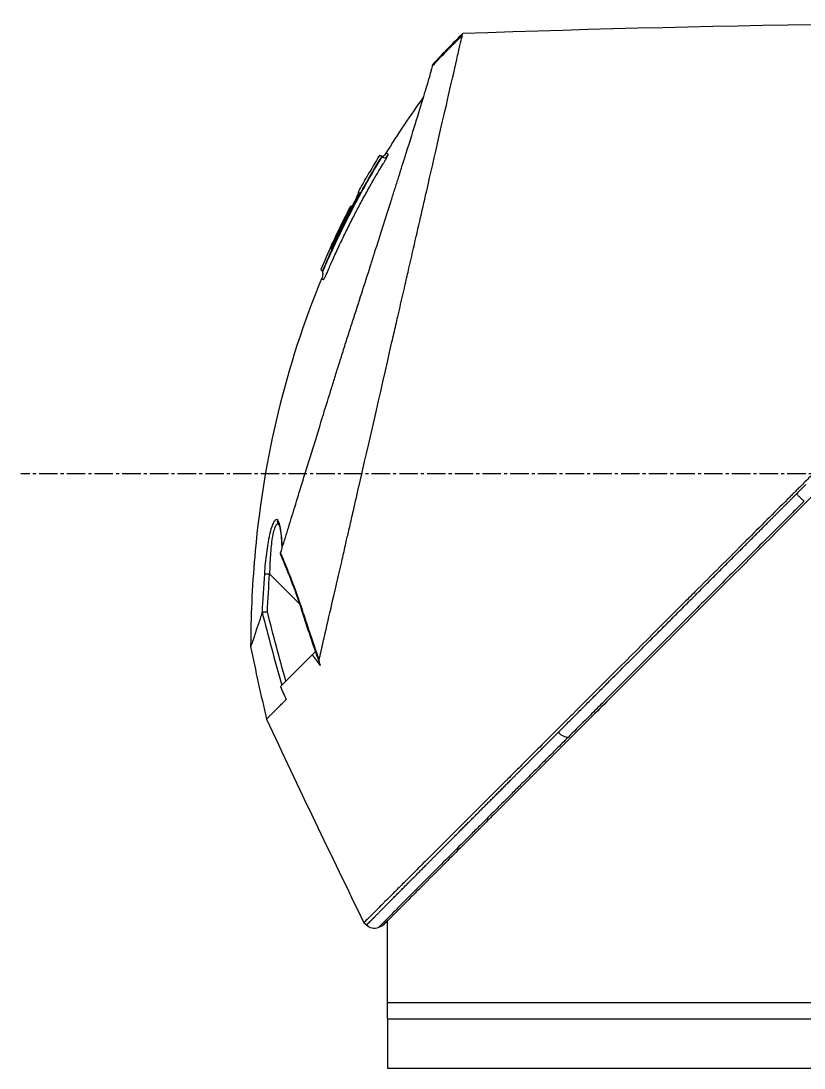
# Model space of a CAD drawing. Header units: millimetres. Extents: x 0 to 4378, y 0 to 2376.
# Drawn here: x 273.8 to 345.6, y 1644.7 to 1740.7 of the extents above; entities that cross this region are included whole.
import ezdxf

# ---------------------------------------------------------------- set-up
doc = ezdxf.new("R2010")
doc.units = ezdxf.units.MM
doc.header["$LTSCALE"] = 0.2
doc.linetypes.add('CENTER2', pattern=[1.125, 0.75, -0.125, 0.125, -0.125])
doc.layers.add('02_Center Line', color=1, linetype='CENTER2')

# ---------------------------------------------------------------- blocks, each defined once
blk = doc.blocks.new('Blk$A45R2-4W24Z')
for p, q in [((-75.827, 1134.324), (-75.827, 1134.324)), ((-71.16, 1126.012), (-71.194, 1125.979)), ((-71.193, 1125.979), (-71.16, 1126.013)), ((-71.159, 1126.012), (-71.193, 1125.978)), ((-71.022, 1125.743), (-71.048, 1125.717)), ((-65.912, 1115.794), (-65.884, 1115.822)), ((-65.793, 1115.507), (-65.745, 1115.554)), ((-65.569, 1115.626), (-65.616, 1115.578)), ((-63.623, 1084.972), (-60.888, 1087.708)), ((-63.736, 1084.859), (-63.736, 1084.859)), ((-65.108, 1080.509), (-65.062, 1080.555)), ((-65.084, 1080.577), (-65.062, 1080.555)), ((-65.062, 1080.555), (-64.796, 1080.289)), ((-61.888, 1077.381), (-64.796, 1080.289)), ((-62.391, 1076.19), (-62.392, 1076.188)), ((-62.392, 1076.188), (-62.392, 1076.188)), ((-62.392, 1076.188), (-62.392, 1076.188)), ((-71.7, 1048.4), (-71.7, 1055.92)), ((-71.22, 1055.44), (-70.857, 1055.286)), ((-69.76, 1055.5), (-69.529, 1055.73)), ((-71.7, 1048.4), (-110.7, 1048.4)), ((-71.7, 1048.4), (-110.7, 1048.4)), ((-71.7, 1046.9), (-71.7, 1048.4)), ((-71.7, 1046.9), (-149.7, 1046.9)), ((-71.7, 1046.9), (-149.7, 1046.9)), ((-71.7, 1046.9), (-71.7, 1042.4)), ((-71.7, 1042.4), (-149.7, 1042.4))]:
    blk.add_line(p, q)
for centre, radius, start, end in [((-140.536, 1083.654), 81.396, 27.65781, 27.6579), ((-70.467, 1056.207), 1, 247.04704, 314.99953)]:
    blk.add_arc(centre, radius, start, end)
for centre, major_axis, ratio, start_param, end_param in [((-95.548, 1098.678), (-32.06, 52.728), 0.606634, 5.046093, 5.111834), ((-136.088, 1097.608), (66.267, 26.567), 0.000112, 6.272745, 6.2832), ((-141.201, 1083.3), (18.163, 80.221), 1, 5.435142, 5.455116), ((-137.797, 1095.152), (68.777, 27.589), 0.000111, 6.247961, 6.272996), ((-68.433, 1121.336), (-0.0464, 0.0886), 0.999417, 4.712389, 6.054137), ((-68.348, 1121.345), (-0.128, 0.063), 0.595358, 5.762787, 5.82253), ((-68.347, 1121.345), (-0.128, 0.063), 0.594731, 5.762808, 5.802653), ((-138.546, 1093.276), (70.244, 28.123), 0.00011, 6.248683, 6.273238), ((-139.872, 1083.87), (5.444, 80.505), 1, 5.210306, 5.260232), ((-140.538, 1083.654), (29.957, 75.794), 1, 5.539461, 5.570301), ((-140.169, 1083.788), (-7.051, -80.753), 1, 2.08764, 2.137382), ((-140.783, 1087.786), (74.351, 29.794), 0.000117, 6.228758, 6.247556), ((-65.865, 1115.83), (-0.119, 0.275), 0.0684, 1.569103, 3.139896), ((-62.111, 1092.577), (0.365, -0.341), 0.967773, 0.031737, 0.89267), ((-60.897, 1087.698), (0.499, 0.036), 0.017038, 0.149372, 1.550919), ((-270.527, 1093.364), (194.421, 114.352), 0.811757, 5.576624, 5.609267), ((144.984, 961.104), (-235.105, -235.105), 0.712972, 4.90627, 4.909966), ((-87.65, 1073.489), (-0.708, -0.706), 0.435758, 0.291628, 1.571358)]:
    blk.add_ellipse(centre, major_axis=major_axis, ratio=ratio, start_param=start_param, end_param=end_param)
for points in [[(-151.974, 1138.175), (-127.511, 1138.421), (-103.035, 1138.117), (-78.586, 1137.265)], [(-78.586, 1137.265), (-77.658, 1136.355), (-76.751, 1135.424), (-75.864, 1134.474)], [(-74.998, 1131.454), (-73.785, 1129.776), (-72.631, 1128.052), (-71.544, 1126.289)], [(-71.246, 1125.928), (-71.44, 1125.781), (-71.582, 1125.912), (-71.723, 1126.102)], [(-71.244, 1125.929), (-71.245, 1125.929), (-71.246, 1125.928), (-71.246, 1125.928)], [(-71.201, 1125.971), (-71.2, 1125.971), (-71.2, 1125.971), (-71.199, 1125.971)], [(-71.201, 1125.971), (-71.2, 1125.971), (-71.2, 1125.971), (-71.199, 1125.971)], [(-71.193, 1125.979), (-71.194, 1125.979), (-71.194, 1125.979), (-71.194, 1125.979)], [(-71.192, 1125.97), (-71.191, 1125.97), (-71.191, 1125.97), (-71.191, 1125.97)], [(-71.192, 1125.97), (-71.191, 1125.97), (-71.191, 1125.97), (-71.191, 1125.97)], [(-71.16, 1126.013), (-71.16, 1126.013), (-71.16, 1126.013), (-71.16, 1126.012)], [(-70.955, 1126.094), (-70.569, 1125.46), (-70.191, 1124.82), (-69.822, 1124.175)], [(-69.822, 1124.175), (-69.818, 1124.168), (-69.815, 1124.16), (-69.813, 1124.152)], [(-69.062, 1122.724), (-69.055, 1122.71), (-69.051, 1122.693), (-69.052, 1122.676)], [(-68.447, 1121.435), (-68.445, 1121.436), (-68.444, 1121.436), (-68.442, 1121.437)], [(-68.446, 1121.435), (-68.445, 1121.436), (-68.444, 1121.436), (-68.443, 1121.436)], [(-68.313, 1121.153), (-68.313, 1121.153), (-68.313, 1121.153), (-68.313, 1121.153)], [(-68.249, 1121.183), (-68.251, 1121.183), (-68.28, 1121.168), (-68.312, 1121.151)], [(-66.561, 1117.861), (-66.219, 1117.121), (-65.888, 1116.376), (-65.569, 1115.626)], [(-66.542, 1117.536), (-66.543, 1117.537), (-66.543, 1117.539), (-66.544, 1117.54)], [(-65.569, 1115.626), (-65.569, 1115.626), (-65.628, 1115.602), (-65.745, 1115.554)], [(-61.874, 1089.504), (-62.631, 1087.752), (-63.34, 1085.904), (-63.929, 1084.037)], [(-61.868, 1089.552), (-61.865, 1089.537), (-61.868, 1089.522), (-61.877, 1089.506)], [(-60.681, 1084.227), (-60.736, 1085.388), (-60.804, 1086.548), (-60.888, 1087.708)], [(-60.404, 1087.735), (-60.316, 1086.524), (-60.248, 1085.344), (-60.192, 1084.153)], [(-60.208, 1084.17), (-60.738, 1082.06), (-61.334, 1079.837), (-62.008, 1077.501)], [(-63.933, 1084.037), (-64.423, 1082.486), (-64.948, 1080.946), (-65.494, 1079.413)], [(-63.933, 1084.039), (-63.934, 1084.037), (-63.96, 1084.042), (-63.998, 1084.053)], [(-59.148, 1081.059), (-59.593, 1078.832), (-60.08, 1076.612), (-60.607, 1074.403)], [(-65.494, 1079.413), (-65.506, 1079.381), (-65.518, 1079.349), (-65.53, 1079.318)], [(-61.888, 1077.381), (-62.058, 1076.984), (-62.226, 1076.586), (-62.392, 1076.188)], [(-60.607, 1074.403), (-63.521, 1068.15), (-66.495, 1061.926), (-69.529, 1055.73)]]:
    blk.add_open_spline(points, degree=3)
for points, knots in [([(-151.974, 1138.175), (-151.974, 1138.175), (-151.909, 1138.111), (-151.656, 1137.857), (-151.466, 1137.668), (-150.721, 1136.922), (-149.992, 1136.193), (-148.808, 1135.009), (-148.53, 1134.731), (-147.905, 1134.106), (-147.554, 1133.755), (-146.205, 1132.406), (-145.108, 1131.31), (-143.611, 1129.812), (-143.292, 1129.493), (-142.218, 1128.419), (-141.441, 1127.642), (-139.78, 1125.981), (-138.892, 1125.094), (-137.511, 1123.712), (-137.033, 1123.234), (-136.049, 1122.251), (-135.543, 1121.744), (-134.501, 1120.702), (-133.964, 1120.166), (-132.271, 1118.473), (-131.096, 1117.297), (-129.287, 1115.488), (-128.661, 1114.862), (-127.375, 1113.577), (-126.715, 1112.917), (-125.361, 1111.562), (-124.666, 1110.868), (-123.613, 1109.814), (-123.256, 1109.457), (-122.153, 1108.354), (-121.404, 1107.605), (-119.024, 1105.225), (-117.382, 1103.583), (-115.334, 1101.535), (-114.932, 1101.133), (-113.992, 1100.194), (-113.455, 1099.656), (-112.563, 1098.764), (-112.236, 1098.438), (-111.802, 1098.004), (-111.74, 1097.941), (-111.601, 1097.802), (-111.529, 1097.73), (-111.204, 1097.405), (-111.009, 1097.21), (-110.656, 1096.858), (-110.56, 1096.761), (-110.274, 1096.476), (-110.128, 1096.329), (-109.819, 1096.02), (-109.666, 1095.868), (-109.414, 1095.615), (-109.313, 1095.514), (-109.123, 1095.324), (-109.041, 1095.243), (-108.844, 1095.046), (-108.738, 1094.94), (-108.54, 1094.741), (-108.45, 1094.652), (-107.094, 1093.296), (-105.83, 1092.031), (-103.762, 1089.963), (-102.957, 1089.158), (-101.387, 1087.589), (-100.622, 1086.823), (-99.491, 1085.693), (-99.124, 1085.325), (-98.023, 1084.224), (-97.292, 1083.493), (-93.831, 1080.032), (-91.16, 1077.362), (-88.463, 1074.664), (-88.326, 1074.527), (-88.053, 1074.254), (-87.918, 1074.119), (-87.647, 1073.848), (-87.512, 1073.713), (-87.271, 1073.473), (-87.164, 1073.366), (-86.512, 1072.714), (-85.972, 1072.173), (-85.288, 1071.489), (-85.137, 1071.338), (-84.856, 1071.058), (-84.727, 1070.928), (-84.466, 1070.668), (-84.336, 1070.538), (-84.041, 1070.243), (-83.877, 1070.078), (-83.557, 1069.758), (-83.402, 1069.603), (-83.073, 1069.275), (-82.901, 1069.102), (-82.651, 1068.852), (-82.572, 1068.774), (-82.383, 1068.584), (-82.271, 1068.472), (-82.029, 1068.231), (-81.9, 1068.101), (-81.585, 1067.786), (-81.399, 1067.601), (-81.019, 1067.221), (-80.825, 1067.027), (-80.242, 1066.443), (-79.857, 1066.058), (-79.388, 1065.59), (-79.3, 1065.501), (-79.071, 1065.273), (-78.933, 1065.134), (-78.647, 1064.848), (-78.501, 1064.702), (-78.201, 1064.402), (-78.046, 1064.248), (-77.741, 1063.943), (-77.591, 1063.792), (-77.298, 1063.499), (-77.156, 1063.357), (-76.74, 1062.941), (-76.47, 1062.671), (-75.956, 1062.157), (-75.711, 1061.913), (-75.247, 1061.449), (-75.027, 1061.229), (-74.411, 1060.613), (-74.027, 1060.229), (-73.341, 1059.543), (-73.035, 1059.236), (-72.491, 1058.692), (-72.25, 1058.451), (-71.823, 1058.025), (-71.635, 1057.836), (-71.38, 1057.581), (-71.304, 1057.506), (-71.093, 1057.294), (-70.963, 1057.164), (-70.626, 1056.828), (-70.437, 1056.638), (-70.027, 1056.228), (-69.84, 1056.041), (-69.653, 1055.854), (-69.606, 1055.807), (-69.559, 1055.761), (-69.548, 1055.749), (-69.532, 1055.734), (-69.529, 1055.73), (-69.529, 1055.73)], [-21.001083, -21.001083, -21.001083, -21.001083, -20.328863, -20.328863, -19.655828, -19.655828, -18.308332, -18.308332, -17.924512, -17.924512, -17.485993, -17.485993, -16.316696, -16.316696, -16.006668, -16.006668, -15.296307, -15.296307, -14.534305, -14.534305, -14.139555, -14.139555, -13.730091, -13.730091, -13.30546, -13.30546, -12.401825, -12.401825, -11.929878, -11.929878, -11.437802, -11.437802, -10.9252, -10.9252, -10.663362, -10.663362, -10.117833, -10.117833, -8.934625, -8.934625, -8.645977, -8.645977, -8.260408, -8.260408, -8.006475, -8.006475, -7.961161, -7.961161, -7.91407, -7.91407, -7.778509, -7.778509, -7.724161, -7.724161, -7.666804, -7.666804, -7.602838, -7.602838, -7.565627, -7.565627, -7.532521, -7.532521, -7.488032, -7.488032, -7.450837, -7.450837, -6.924212, -6.924212, -6.587553, -6.587553, -6.265466, -6.265466, -6.109966, -6.109966, -5.79866, -5.79866, -4.627003, -4.627003, -4.564096, -4.564096, -4.501625, -4.501625, -4.439084, -4.439084, -4.389917, -4.389917, -4.135415, -4.135415, -4.06302, -4.06302, -4.00074, -4.00074, -3.938004, -3.938004, -3.858125, -3.858125, -3.782258, -3.782258, -3.697501, -3.697501, -3.658476, -3.658476, -3.601749, -3.601749, -3.53559, -3.53559, -3.439968, -3.439968, -3.337887, -3.337887, -3.131131, -3.131131, -3.082568, -3.082568, -3.005474, -3.005474, -2.922888, -2.922888, -2.834293, -2.834293, -2.74619, -2.74619, -2.661641, -2.661641, -2.496608, -2.496608, -2.34096, -2.34096, -2.194458, -2.194458, -1.921626, -1.921626, -1.681164, -1.681164, -1.470918, -1.470918, -1.287493, -1.287493, -1.207074, -1.207074, -1.056347, -1.056347, -0.792008, -0.792008, -0.395398, -0.395398, -0.197631, -0.197631, -0.099394, -0.099394, -0.0004, -0.0004, -0.0004, -0.0004]), ([(-78.548, 1137.102), (-78.549, 1137.104), (-78.549, 1137.108), (-78.551, 1137.115), (-78.552, 1137.118), (-78.554, 1137.128), (-78.555, 1137.134), (-78.56, 1137.152), (-78.562, 1137.163), (-78.569, 1137.194), (-78.573, 1137.211), (-78.582, 1137.251), (-78.586, 1137.265), (-78.586, 1137.265)], [0.000006, 0.000006, 0.000006, 0.000006, 0.0077656, 0.0077656, 0.0144608, 0.0144608, 0.0278513, 0.0278513, 0.0546324, 0.0546324, 0.1081958, 0.1081958, 0.211017, 0.211017, 0.211017, 0.211017]), ([(-65.422, 1079.811), (-65.542, 1080.345), (-65.657, 1080.863), (-65.915, 1081.996), (-66.056, 1082.595), (-66.331, 1083.778), (-66.615, 1085.09), (-67.239, 1087.751), (-67.399, 1088.411), (-67.599, 1089.3), (-67.652, 1089.54), (-67.76, 1090.025), (-67.82, 1090.29), (-67.964, 1090.917), (-68.052, 1091.297), (-68.167, 1091.798), (-68.197, 1091.927), (-68.334, 1092.529), (-68.446, 1093.022), (-68.742, 1094.311), (-68.927, 1095.117), (-69.931, 1099.499), (-70.962, 1103.944), (-72.157, 1109.235), (-72.215, 1109.492), (-72.336, 1110.022), (-72.397, 1110.287), (-72.515, 1110.799), (-72.574, 1111.052), (-72.865, 1112.309), (-73.093, 1113.3), (-73.43, 1114.772), (-73.542, 1115.262), (-74.105, 1117.713), (-74.541, 1119.613), (-75.055, 1121.861), (-75.155, 1122.298), (-76.058, 1126.244), (-76.749, 1129.257), (-77.631, 1133.101), (-77.91, 1134.314), (-78.226, 1135.706), (-78.313, 1136.094), (-78.456, 1136.718), (-78.514, 1136.957), (-78.548, 1137.102)], [0, 0, 0, 0, 0.224226, 0.224226, 0.438481, 0.438481, 0.643813, 0.643813, 0.718212, 0.718212, 0.74576, 0.74576, 0.776284, 0.776284, 0.820204, 0.820204, 0.834927, 0.834927, 0.896521, 0.896521, 0.995652, 0.995652, 1.428405, 1.428405, 1.450296, 1.450296, 1.471663, 1.471663, 1.492327, 1.492327, 1.574835, 1.574835, 1.616316, 1.616316, 1.784634, 1.784634, 1.826029, 1.826029, 2.164003, 2.164003, 2.373598, 2.373598, 2.479923, 2.479923, 2.586935, 2.586935, 2.586935, 2.586935]), ([(-152.164, 1136.385), (-152.164, 1136.385), (-152.164, 1136.385), (-151.403, 1135.623), (-150.959, 1135.18), (-150.225, 1134.446), (-150.052, 1134.273), (-148.408, 1132.628), (-146.353, 1130.574), (-143.271, 1127.492), (-142.56, 1126.781), (-140.082, 1124.303), (-138.203, 1122.424), (-135.199, 1119.42), (-134.121, 1118.342), (-131.858, 1116.079), (-130.668, 1114.888), (-128.15, 1112.371), (-126.819, 1111.04), (-124.014, 1108.235), (-122.536, 1106.757), (-120.275, 1104.495), (-119.5, 1103.72), (-117.419, 1101.64), (-116.109, 1100.33), (-114.481, 1098.702), (-114.156, 1098.376), (-113.622, 1097.842), (-113.424, 1097.645), (-113.014, 1097.234), (-112.855, 1097.076), (-112.514, 1096.735), (-112.334, 1096.555), (-111.998, 1096.218), (-111.842, 1096.062), (-111.404, 1095.624), (-111.123, 1095.343), (-110.763, 1094.983), (-110.684, 1094.905), (-110.514, 1094.735), (-110.425, 1094.645), (-110.115, 1094.335), (-109.961, 1094.181), (-109.362, 1093.582), (-108.953, 1093.174), (-106.898, 1091.118), (-105.24, 1089.461), (-102.837, 1087.057), (-102.076, 1086.297), (-99.862, 1084.083), (-98.415, 1082.635), (-95.674, 1079.894), (-94.375, 1078.595), (-92.507, 1076.728), (-91.924, 1076.144), (-90.214, 1074.434), (-89.099, 1073.32), (-86.997, 1071.217), (-86.005, 1070.225), (-84.145, 1068.365), (-83.271, 1067.491), (-82.032, 1066.253), (-81.646, 1065.866), (-80.91, 1065.13), (-80.559, 1064.779), (-79.567, 1063.787), (-78.944, 1063.165), (-77.82, 1062.04), (-77.313, 1061.533), (-75.983, 1060.203), (-75.206, 1059.426), (-74.259, 1058.479), (-74.013, 1058.233), (-73.374, 1057.594), (-73.01, 1057.23), (-72.214, 1056.434), (-71.846, 1056.066), (-71.534, 1055.754), (-71.479, 1055.699), (-71.362, 1055.582), (-71.309, 1055.529), (-71.237, 1055.457), (-71.22, 1055.44), (-71.22, 1055.44)], [-15.738203, -15.738203, -15.738203, -15.738203, -14.793481, -14.793481, -14.173934, -14.173934, -13.996984, -13.996984, -12.579476, -12.579476, -12.176243, -12.176243, -11.215253, -11.215253, -10.695697, -10.695697, -10.142358, -10.142358, -9.539575, -9.539575, -8.883963, -8.883963, -8.543526, -8.543526, -7.972636, -7.972636, -7.829924, -7.829924, -7.73886, -7.73886, -7.680875, -7.680875, -7.616244, -7.616244, -7.560081, -7.560081, -7.459116, -7.459116, -7.430908, -7.430908, -7.397967, -7.397967, -7.318024, -7.318024, -7.146824, -7.146824, -6.455961, -6.455961, -6.135134, -6.135134, -5.518203, -5.518203, -4.951279, -4.951279, -4.691225, -4.691225, -4.182012, -4.182012, -3.710062, -3.710062, -3.272291, -3.272291, -3.069642, -3.069642, -2.879581, -2.879581, -2.522736, -2.522736, -2.208798, -2.208798, -1.659444, -1.659444, -1.453529, -1.453529, -1.091939, -1.091939, -0.546675, -0.546675, -0.410051, -0.410051, -0.205023, -0.205023, 0, 0, 0, 0]), ([(-75.827, 1134.324), (-75.85, 1134.416), (-75.862, 1134.466), (-75.864, 1134.473), (-75.864, 1134.474), (-75.864, 1134.474), (-75.864, 1134.474)], [0.0004854, 0.0004854, 0.0004854, 0.0004854, 0.914072, 0.914072, 0.914072, 0.9966486, 0.9966486, 0.9966486, 0.9966486]), ([(-61.893, 1089.644), (-62.081, 1090.25), (-62.277, 1090.887), (-62.683, 1092.201), (-62.894, 1092.882), (-63.544, 1094.986), (-64.002, 1096.47), (-64.794, 1099.034), (-65.118, 1100.084), (-65.536, 1101.439), (-65.626, 1101.728), (-65.758, 1102.156), (-65.803, 1102.303), (-66.066, 1103.156), (-66.286, 1103.868), (-66.623, 1104.955), (-66.743, 1105.344), (-66.995, 1106.155), (-67.125, 1106.571), (-67.391, 1107.416), (-67.527, 1107.848), (-67.804, 1108.716), (-67.943, 1109.152), (-68.22, 1110.015), (-68.358, 1110.445), (-69.058, 1112.618), (-69.605, 1114.327), (-70.26, 1116.379), (-70.385, 1116.771), (-70.766, 1117.967), (-71.019, 1118.76), (-71.512, 1120.312), (-71.753, 1121.073), (-72.102, 1122.174), (-72.215, 1122.532), (-72.437, 1123.234), (-72.546, 1123.578), (-72.758, 1124.25), (-72.863, 1124.583), (-73.068, 1125.235), (-73.171, 1125.562), (-73.313, 1126.015), (-73.359, 1126.16), (-74.105, 1128.539), (-74.676, 1130.383), (-75.139, 1131.922), (-75.188, 1132.085), (-75.316, 1132.512), (-75.389, 1132.761), (-75.552, 1133.32), (-75.632, 1133.601), (-75.725, 1133.937), (-75.751, 1134.035), (-75.796, 1134.201), (-75.813, 1134.27), (-75.827, 1134.324)], [0.00002, 0.00002, 0.00002, 0.00002, 0.259158, 0.259158, 0.518708, 0.518708, 1.038075, 1.038075, 1.384705, 1.384705, 1.477831, 1.477831, 1.526561, 1.526561, 1.759973, 1.759973, 1.890971, 1.890971, 2.029156, 2.029156, 2.171186, 2.171186, 2.316283, 2.316283, 2.460898, 2.460898, 3.049329, 3.049329, 3.189055, 3.189055, 3.478614, 3.478614, 3.769885, 3.769885, 3.913253, 3.913253, 4.056001, 4.056001, 4.19686, 4.19686, 4.341119, 4.341119, 4.411312, 4.411312, 5.498875, 5.498875, 5.634552, 5.634552, 5.872375, 5.872375, 6.229939, 6.229939, 6.408513, 6.408513, 6.587137, 6.587137, 6.587137, 6.587137]), ([(-71.723, 1126.102), (-71.734, 1126.129), (-71.742, 1126.151), (-71.747, 1126.168), (-71.751, 1126.18), (-71.753, 1126.194), (-71.752, 1126.198), (-71.752, 1126.2), (-71.752, 1126.201), (-71.751, 1126.202), (-71.751, 1126.204), (-71.748, 1126.205), (-71.744, 1126.207), (-71.74, 1126.209), (-71.733, 1126.211), (-71.728, 1126.213), (-71.728, 1126.214), (-71.727, 1126.214), (-71.726, 1126.214), (-71.71, 1126.221), (-71.695, 1126.227), (-71.68, 1126.233), (-71.68, 1126.233), (-71.679, 1126.234), (-71.679, 1126.234), (-71.649, 1126.246), (-71.626, 1126.255), (-71.605, 1126.264), (-71.605, 1126.264), (-71.604, 1126.264), (-71.604, 1126.264), (-71.563, 1126.281), (-71.543, 1126.289), (-71.544, 1126.289)], [0, 0, 0, 0, 0.03125, 0.03125, 0.03125, 0.0538826, 0.0538826, 0.0538826, 0.0625, 0.0625, 0.0625, 0.09375, 0.09375, 0.09375, 0.1203995, 0.1203995, 0.1203995, 0.125, 0.125, 0.125, 0.2456137, 0.2456137, 0.2456137, 0.25, 0.25, 0.25, 0.4970952, 0.4970952, 0.4970952, 0.5, 0.5, 0.5, 0.9987798, 0.9987798, 0.9987798, 0.9987798]), ([(-66.627, 1116.411), (-66.64, 1116.44), (-66.654, 1116.47), (-66.667, 1116.501), (-66.855, 1116.921), (-67.042, 1117.329), (-67.227, 1117.725), (-67.437, 1118.175), (-67.645, 1118.609), (-67.851, 1119.029), (-67.872, 1119.071), (-67.893, 1119.114), (-67.913, 1119.156), (-68.111, 1119.557), (-68.306, 1119.945), (-68.498, 1120.321), (-68.505, 1120.333), (-68.511, 1120.345), (-68.517, 1120.358), (-68.617, 1120.551), (-68.715, 1120.741), (-68.813, 1120.928), (-68.911, 1121.115), (-68.988, 1121.262), (-69.104, 1121.479), (-69.123, 1121.514), (-69.141, 1121.549), (-69.16, 1121.585), (-69.372, 1121.98), (-69.58, 1122.36), (-69.784, 1122.727), (-69.897, 1122.931), (-70.003, 1123.12), (-70.111, 1123.31), (-70.214, 1123.492), (-70.319, 1123.675), (-70.435, 1123.876), (-70.616, 1124.189), (-70.789, 1124.484), (-70.964, 1124.778), (-71.019, 1124.871), (-71.075, 1124.965), (-71.131, 1125.058), (-71.148, 1125.086), (-71.165, 1125.114), (-71.182, 1125.142), (-71.218, 1125.203), (-71.255, 1125.263), (-71.292, 1125.324), (-71.31, 1125.354), (-71.328, 1125.384), (-71.347, 1125.415), (-71.365, 1125.445), (-71.383, 1125.475), (-71.401, 1125.505), (-71.429, 1125.552), (-71.456, 1125.598), (-71.482, 1125.643), (-71.49, 1125.657), (-71.498, 1125.67), (-71.505, 1125.684), (-71.522, 1125.713), (-71.538, 1125.741), (-71.553, 1125.768), (-71.568, 1125.796), (-71.583, 1125.823), (-71.597, 1125.849), (-71.625, 1125.901), (-71.65, 1125.948), (-71.671, 1125.991), (-71.682, 1126.012), (-71.691, 1126.032), (-71.7, 1126.051), (-71.709, 1126.07), (-71.716, 1126.087), (-71.723, 1126.102)], [0.7479366, 0.7479366, 0.7479366, 0.7479366, 0.75, 0.75, 0.75, 0.7778267, 0.7778267, 0.7778267, 0.8093257, 0.8093257, 0.8093257, 0.8125, 0.8125, 0.8125, 0.8427642, 0.8427642, 0.8427642, 0.84375, 0.84375, 0.84375, 0.859375, 0.859375, 0.859375, 0.875, 0.875, 0.875, 0.8775605, 0.8775605, 0.8775605, 0.90625, 0.90625, 0.90625, 0.9222304, 0.9222304, 0.9222304, 0.9375, 0.9375, 0.9375, 0.9612141, 0.9612141, 0.9612141, 0.96875, 0.96875, 0.96875, 0.9710053, 0.9710053, 0.9710053, 0.9758787, 0.9758787, 0.9758787, 0.9783012, 0.9783012, 0.9783012, 0.9807089, 0.9807089, 0.9807089, 0.984375, 0.984375, 0.984375, 0.9854706, 0.9854706, 0.9854706, 0.987866, 0.987866, 0.987866, 0.9902844, 0.9902844, 0.9902844, 0.9951532, 0.9951532, 0.9951532, 0.9975841, 0.9975841, 0.9975841, 1, 1, 1, 1]), ([(-71.544, 1126.289), (-71.504, 1126.225), (-71.461, 1126.163), (-71.384, 1126.076), (-71.355, 1126.048), (-71.305, 1126.011), (-71.286, 1126), (-71.245, 1125.981), (-71.223, 1125.974), (-71.201, 1125.971)], [0, 0, 0, 0, 0.02258203, 0.02258203, 0.03469022, 0.03469022, 0.04122013, 0.04122013, 0.04814985, 0.04814985, 0.04814985, 0.04814985]), ([(-71.354, 1125.882), (-71.334, 1125.885), (-71.337, 1125.885), (-71.316, 1125.891), (-71.305, 1125.895), (-71.286, 1125.904), (-71.278, 1125.908), (-71.263, 1125.916), (-71.257, 1125.92), (-71.251, 1125.924), (-71.25, 1125.925), (-71.249, 1125.926)], [0.52832193, 0.52832193, 0.52832193, 0.52832193, 0.53209035, 0.53209035, 0.53743011, 0.53743011, 0.54236687, 0.54236687, 0.54966044, 0.54966044, 0.55344035, 0.55344035, 0.55344035, 0.55344035]), ([(-71.244, 1125.929), (-71.243, 1125.931), (-71.242, 1125.931), (-71.241, 1125.932), (-71.24, 1125.932), (-71.239, 1125.933), (-71.239, 1125.934), (-71.235, 1125.937), (-71.234, 1125.937), (-71.232, 1125.939), (-71.232, 1125.94), (-71.23, 1125.942), (-71.228, 1125.943), (-71.225, 1125.946), (-71.223, 1125.947), (-71.218, 1125.952), (-71.215, 1125.955), (-71.206, 1125.964), (-71.199, 1125.971), (-71.193, 1125.977)], [0, 0, 0, 0, 0.00151742, 0.00151742, 0.00360162, 0.00360162, 0.00673678, 0.00673678, 0.00750517, 0.00750517, 0.00793459, 0.00793459, 0.00858773, 0.00858773, 0.00933242, 0.00933242, 0.01063875, 0.01063875, 0.0133516, 0.0133516, 0.0133516, 0.0133516]), ([(-71.048, 1125.717), (-71.049, 1125.718), (-71.114, 1125.827), (-71.157, 1125.904), (-71.201, 1125.981), (-71.193, 1125.976), (-71.193, 1125.977), (-71.193, 1125.977), (-71.193, 1125.978), (-71.193, 1125.978)], [0, 0, 0, 0, 0.25, 0.25, 0.25, 0.5, 0.5, 0.5, 0.8413673, 0.8413673, 0.8413673, 0.8413673]), ([(-71.19, 1125.98), (-71.19, 1125.98), (-71.191, 1125.98), (-71.191, 1125.98), (-71.192, 1125.98), (-71.193, 1125.979), (-71.193, 1125.979)], [0.991768515, 0.991768515, 0.991768515, 0.991768515, 0.994389726, 0.994389726, 0.994389726, 0.999999981, 0.999999981, 0.999999981, 0.999999981]), ([(-71.022, 1125.743), (-71.031, 1125.758), (-71.039, 1125.772), (-71.056, 1125.8), (-71.064, 1125.814), (-71.081, 1125.844), (-71.091, 1125.861), (-71.109, 1125.895), (-71.118, 1125.912), (-71.133, 1125.942), (-71.14, 1125.956), (-71.151, 1125.981), (-71.155, 1125.991), (-71.16, 1126.007), (-71.16, 1126.011), (-71.158, 1126.012)], [-0.04708138, -0.04708138, -0.04708138, -0.04708138, -0.04206155, -0.04206155, -0.03717867, -0.03717867, -0.03071828, -0.03071828, -0.02354661, -0.02354661, -0.01630299, -0.01630299, -0.00841386, -0.00841386, -0.00000018, -0.00000018, -0.00000018, -0.00000018]), ([(-71.158, 1126.012), (-71.089, 1126.04), (-71.037, 1126.061), (-70.971, 1126.088), (-70.955, 1126.094), (-70.955, 1126.094)], [-1.1132476, -1.1132476, -1.1132476, -1.1132476, -0.8232096, -0.8232096, -0.5570818, -0.5570818, -0.5570818, -0.5570818]), ([(-68.509, 1121.23), (-68.611, 1121.425), (-68.714, 1121.619), (-68.818, 1121.813), (-69.11, 1122.359), (-69.408, 1122.899), (-69.712, 1123.437), (-69.974, 1123.901), (-70.24, 1124.362), (-70.512, 1124.821), (-70.579, 1124.935), (-70.647, 1125.05), (-70.716, 1125.164), (-70.75, 1125.221), (-70.784, 1125.278), (-70.818, 1125.336), (-70.836, 1125.364), (-70.853, 1125.393), (-70.87, 1125.421), (-70.887, 1125.45), (-70.904, 1125.478), (-70.922, 1125.507), (-70.956, 1125.564), (-70.991, 1125.62), (-71.025, 1125.678), (-71.033, 1125.691), (-71.04, 1125.704), (-71.048, 1125.717)], [0.5421635, 0.5421635, 0.5421635, 0.5421635, 0.6006248, 0.6006248, 0.6006248, 0.7652776, 0.7652776, 0.7652776, 0.9072115, 0.9072115, 0.9072115, 0.942695, 0.942695, 0.942695, 0.9604367, 0.9604367, 0.9604367, 0.9693076, 0.9693076, 0.9693076, 0.9781784, 0.9781784, 0.9781784, 0.9959202, 0.9959202, 0.9959202, 1, 1, 1, 1]), ([(-65.884, 1115.822), (-66.624, 1117.534), (-67.424, 1119.218), (-69.138, 1122.527), (-70.051, 1124.149), (-71.022, 1125.743)], [-1.119586, -1.119586, -1.119586, -1.119586, -0.560022, -0.560022, -0.000001, -0.000001, -0.000001, -0.000001]), ([(-68.313, 1121.153), (-68.366, 1121.254), (-68.418, 1121.355), (-68.469, 1121.455), (-68.52, 1121.554), (-68.569, 1121.651), (-68.617, 1121.745), (-68.664, 1121.839), (-68.709, 1121.93), (-68.751, 1122.015), (-68.792, 1122.1), (-68.831, 1122.179), (-68.866, 1122.252), (-68.9, 1122.325), (-68.931, 1122.392), (-68.958, 1122.449), (-68.984, 1122.507), (-69.005, 1122.556), (-69.022, 1122.596), (-69.039, 1122.637), (-69.051, 1122.668), (-69.058, 1122.69), (-69.065, 1122.711), (-69.066, 1122.722), (-69.062, 1122.724)], [0, 0, 0, 0, 0.125, 0.125, 0.125, 0.25, 0.25, 0.25, 0.375, 0.375, 0.375, 0.499999, 0.499999, 0.499999, 0.625, 0.625, 0.625, 0.75, 0.75, 0.75, 0.875, 0.875, 0.875, 1, 1, 1, 1]), ([(-69.055, 1122.686), (-69.055, 1122.686), (-69.054, 1122.685), (-69.053, 1122.679), (-69.05, 1122.669), (-69.035, 1122.628), (-69.018, 1122.586), (-68.963, 1122.46), (-68.919, 1122.364), (-68.81, 1122.135), (-68.742, 1121.998), (-68.595, 1121.703), (-68.514, 1121.541), (-68.391, 1121.304), (-68.352, 1121.228), (-68.313, 1121.153)], [0.0215989, 0.0215989, 0.0215989, 0.0215989, 0.0268979, 0.0268979, 0.0450464, 0.0450464, 0.0826977, 0.0826977, 0.1357171, 0.1357171, 0.1905511, 0.1905511, 0.2462106, 0.2462106, 0.271571, 0.271571, 0.271571, 0.271571]), ([(-69.023, 1122.74), (-69.022, 1122.738), (-69.021, 1122.736), (-69.016, 1122.724), (-69.013, 1122.713), (-69.012, 1122.691), (-69.013, 1122.68), (-69.017, 1122.66), (-69.02, 1122.651), (-69.027, 1122.637), (-69.03, 1122.632), (-69.034, 1122.627)], [-0.00087938, -0.00087938, -0.00087938, -0.00087938, 0, 0, 0.00436612, 0.00436612, 0.00867322, 0.00867322, 0.01202355, 0.01202355, 0.01404809, 0.01404809, 0.01404809, 0.01404809]), ([(-67.024, 1118.252), (-67.212, 1118.65), (-67.405, 1119.048), (-67.6, 1119.443), (-67.794, 1119.838), (-67.992, 1120.23), (-68.195, 1120.625), (-68.298, 1120.826), (-68.403, 1121.028), (-68.509, 1121.23)], [0.2429801, 0.2429801, 0.2429801, 0.2429801, 0.362195, 0.362195, 0.362195, 0.4814099, 0.4814099, 0.4814099, 0.5421635, 0.5421635, 0.5421635, 0.5421635]), ([(-68.441, 1121.438), (-68.437, 1121.439), (-68.434, 1121.44), (-68.43, 1121.441), (-68.429, 1121.441), (-68.428, 1121.441)], [0, 0, 0, 0, 0.001054427, 0.001054427, 0.001327245, 0.001327245, 0.001327245, 0.001327245]), ([(-68.44, 1121.438), (-68.433, 1121.44), (-68.426, 1121.442), (-68.411, 1121.444), (-68.403, 1121.444), (-68.38, 1121.443), (-68.364, 1121.44), (-68.34, 1121.43), (-68.331, 1121.425), (-68.316, 1121.413), (-68.31, 1121.406), (-68.306, 1121.398)], [-0.01932859, -0.01932859, -0.01932859, -0.01932859, -0.01686752, -0.01686752, -0.01403596, -0.01403596, -0.0080494, -0.0080494, -0.00399872, -0.00399872, -0.00001431, -0.00001431, -0.00001431, -0.00001431]), ([(-68.344, 1121.383), (-68.345, 1121.382), (-68.345, 1121.381), (-68.344, 1121.38), (-68.344, 1121.379), (-68.344, 1121.378), (-68.344, 1121.378), (-68.343, 1121.376), (-68.342, 1121.373), (-68.341, 1121.371), (-68.341, 1121.37), (-68.34, 1121.369), (-68.34, 1121.368), (-68.338, 1121.364), (-68.337, 1121.361), (-68.335, 1121.357), (-68.333, 1121.353), (-68.331, 1121.349), (-68.33, 1121.344), (-68.328, 1121.34), (-68.326, 1121.336), (-68.324, 1121.332), (-68.322, 1121.328), (-68.32, 1121.323), (-68.318, 1121.319), (-68.313, 1121.31), (-68.309, 1121.302), (-68.305, 1121.293), (-68.301, 1121.285), (-68.297, 1121.277), (-68.293, 1121.27), (-68.279, 1121.241), (-68.265, 1121.212), (-68.249, 1121.183)], [0, 0, 0, 0, 0.046422, 0.046422, 0.046422, 0.063135, 0.063135, 0.063135, 0.11053, 0.11053, 0.11053, 0.12627, 0.12627, 0.12627, 0.18889, 0.18889, 0.18889, 0.251509, 0.251509, 0.251509, 0.313558, 0.313558, 0.313558, 0.37668, 0.37668, 0.37668, 0.501837, 0.501837, 0.501837, 0.609274, 0.609274, 0.609274, 1, 1, 1, 1]), ([(-66.819, 1118.408), (-66.82, 1118.411), (-66.821, 1118.413), (-66.822, 1118.415), (-66.844, 1118.46), (-66.866, 1118.507), (-66.889, 1118.554), (-66.934, 1118.649), (-66.981, 1118.747), (-67.029, 1118.848), (-67.078, 1118.948), (-67.127, 1119.051), (-67.177, 1119.153)], [0.6844931, 0.6844931, 0.6844931, 0.6844931, 0.6875004, 0.6875004, 0.6875004, 0.7500001, 0.7500001, 0.7500001, 0.8750003, 0.8750003, 0.8750003, 1, 1, 1, 1]), ([(-65.912, 1115.794), (-65.918, 1115.81), (-65.925, 1115.825), (-65.932, 1115.841), (-65.938, 1115.856), (-65.944, 1115.87), (-65.951, 1115.884), (-65.988, 1115.971), (-66.026, 1116.058), (-66.064, 1116.144), (-66.086, 1116.195), (-66.108, 1116.245), (-66.131, 1116.296), (-66.153, 1116.346), (-66.175, 1116.397), (-66.197, 1116.447), (-66.287, 1116.649), (-66.377, 1116.85), (-66.468, 1117.051), (-66.65, 1117.453), (-66.835, 1117.853), (-67.024, 1118.252)], [0.0000001, 0.0000001, 0.0000001, 0.0000001, 0.0045503, 0.0045503, 0.0045503, 0.0087839, 0.0087839, 0.0087839, 0.034354, 0.034354, 0.034354, 0.0492559, 0.0492559, 0.0492559, 0.0641577, 0.0641577, 0.0641577, 0.1237652, 0.1237652, 0.1237652, 0.2429801, 0.2429801, 0.2429801, 0.2429801]), ([(-66.561, 1117.861), (-66.587, 1117.915), (-66.615, 1117.977), (-66.647, 1118.044), (-66.681, 1118.117), (-66.719, 1118.197), (-66.759, 1118.283), (-66.779, 1118.323), (-66.799, 1118.365), (-66.819, 1118.408)], [0.3844965, 0.3844965, 0.3844965, 0.3844965, 0.5000001, 0.5000001, 0.5000001, 0.6250007, 0.6250007, 0.6250007, 0.6844931, 0.6844931, 0.6844931, 0.6844931]), ([(-66.576, 1117.609), (-66.573, 1117.609), (-66.569, 1117.609), (-66.549, 1117.607), (-66.531, 1117.602), (-66.508, 1117.59), (-66.501, 1117.586), (-66.487, 1117.573), (-66.482, 1117.567), (-66.479, 1117.561)], [0.00340224, 0.00340224, 0.00340224, 0.00340224, 0.00434697, 0.00434697, 0.00936629, 0.00936629, 0.01210725, 0.01210725, 0.01541578, 0.01541578, 0.01541578, 0.01541578]), ([(-66.031, 1115.066), (-66.037, 1115.079), (-66.044, 1115.092), (-66.05, 1115.106), (-66.057, 1115.119), (-66.063, 1115.133), (-66.07, 1115.147), (-66.083, 1115.175), (-66.096, 1115.204), (-66.11, 1115.234), (-66.138, 1115.294), (-66.165, 1115.355), (-66.192, 1115.418), (-66.206, 1115.448), (-66.219, 1115.479), (-66.233, 1115.511), (-66.243, 1115.535), (-66.254, 1115.559), (-66.264, 1115.583), (-66.266, 1115.589), (-66.269, 1115.594), (-66.271, 1115.599), (-66.293, 1115.649), (-66.314, 1115.699), (-66.336, 1115.749), (-66.353, 1115.787), (-66.369, 1115.826), (-66.387, 1115.866), (-66.47, 1116.056), (-66.541, 1116.217), (-66.627, 1116.411)], [0.71415673, 0.71415673, 0.71415673, 0.71415673, 0.71531044, 0.71531044, 0.71531044, 0.7164591, 0.7164591, 0.7164591, 0.71875, 0.71875, 0.71875, 0.72340425, 0.72340425, 0.72340425, 0.72567726, 0.72567726, 0.72567726, 0.72744673, 0.72744673, 0.72744673, 0.72785169, 0.72785169, 0.72785169, 0.73155671, 0.73155671, 0.73155671, 0.734375, 0.734375, 0.734375, 0.74793659, 0.74793659, 0.74793659, 0.74793659]), ([(-65.793, 1115.507), (-65.794, 1115.507), (-65.795, 1115.507), (-65.797, 1115.51), (-65.799, 1115.512), (-65.8, 1115.516), (-65.802, 1115.52), (-65.805, 1115.525), (-65.808, 1115.532), (-65.811, 1115.541), (-65.814, 1115.549), (-65.818, 1115.559), (-65.822, 1115.569), (-65.833, 1115.597), (-65.845, 1115.632), (-65.859, 1115.67), (-65.87, 1115.697), (-65.882, 1115.725), (-65.894, 1115.754), (-65.9, 1115.767), (-65.906, 1115.781), (-65.912, 1115.794)], [0, 0, 0, 0, 0.113476, 0.113476, 0.113476, 0.199772, 0.199772, 0.199772, 0.314498, 0.314498, 0.314498, 0.426157, 0.426157, 0.426157, 0.710514, 0.710514, 0.710514, 0.908214, 0.908214, 0.908214, 1, 1, 1, 1]), ([(-65.883, 1114.783), (-65.885, 1114.786), (-65.887, 1114.789), (-65.889, 1114.793), (-65.897, 1114.807), (-65.906, 1114.822), (-65.915, 1114.839), (-65.934, 1114.873), (-65.955, 1114.912), (-65.978, 1114.957), (-65.989, 1114.98), (-66.001, 1115.003), (-66.013, 1115.028), (-66.019, 1115.04), (-66.025, 1115.053), (-66.031, 1115.066)], [0.703125, 0.703125, 0.703125, 0.703125, 0.70373263, 0.70373263, 0.70373263, 0.70603388, 0.70603388, 0.70603388, 0.71067629, 0.71067629, 0.71067629, 0.71299904, 0.71299904, 0.71299904, 0.71415673, 0.71415673, 0.71415673, 0.71415673]), ([(-65.616, 1115.578), (-65.616, 1115.578), (-65.621, 1115.577), (-65.629, 1115.573), (-65.638, 1115.569), (-65.652, 1115.564), (-65.669, 1115.557), (-65.687, 1115.55), (-65.709, 1115.541), (-65.735, 1115.53), (-65.742, 1115.527), (-65.749, 1115.525), (-65.756, 1115.522), (-65.76, 1115.52), (-65.763, 1115.519), (-65.767, 1115.517), (-65.771, 1115.516), (-65.775, 1115.514), (-65.778, 1115.513), (-65.782, 1115.511), (-65.786, 1115.509), (-65.79, 1115.508), (-65.791, 1115.508), (-65.792, 1115.507), (-65.793, 1115.507)], [0.5025465, 0.5025465, 0.5025465, 0.5025465, 0.636912, 0.636912, 0.636912, 0.773829, 0.773829, 0.773829, 0.9107426, 0.9107426, 0.9107426, 0.944971, 0.944971, 0.944971, 0.9620852, 0.9620852, 0.9620852, 0.9791994, 0.9791994, 0.9791994, 0.9963136, 0.9963136, 0.9963136, 0.9999006, 0.9999006, 0.9999006, 0.9999006]), ([(-65.616, 1115.578), (-65.624, 1115.571), (-65.631, 1115.563), (-65.659, 1115.531), (-65.678, 1115.504), (-65.716, 1115.436), (-65.732, 1115.392), (-65.752, 1115.298), (-65.756, 1115.248), (-65.751, 1115.133), (-65.74, 1115.068), (-65.705, 1114.93), (-65.679, 1114.857), (-65.649, 1114.786)], [0, 0, 0, 0, 0.00322247, 0.00322247, 0.01294094, 0.01294094, 0.02668578, 0.02668578, 0.04171585, 0.04171585, 0.0612094, 0.0612094, 0.08437824, 0.08437824, 0.08437824, 0.08437824]), ([(-65.649, 1114.786), (-65.649, 1114.786), (-65.654, 1114.783), (-65.664, 1114.78), (-65.67, 1114.777), (-65.677, 1114.774), (-65.685, 1114.771), (-65.692, 1114.768), (-65.7, 1114.765), (-65.709, 1114.761), (-65.716, 1114.758), (-65.725, 1114.755), (-65.734, 1114.751), (-65.744, 1114.747), (-65.755, 1114.742), (-65.767, 1114.737), (-65.773, 1114.735), (-65.778, 1114.733), (-65.784, 1114.731), (-65.785, 1114.73), (-65.786, 1114.73), (-65.786, 1114.73), (-65.79, 1114.728), (-65.793, 1114.727), (-65.797, 1114.726), (-65.8, 1114.724), (-65.801, 1114.724), (-65.807, 1114.722), (-65.812, 1114.72), (-65.817, 1114.718), (-65.82, 1114.717), (-65.821, 1114.717), (-65.822, 1114.716), (-65.822, 1114.716), (-65.824, 1114.715), (-65.825, 1114.715), (-65.826, 1114.715), (-65.827, 1114.715), (-65.827, 1114.714), (-65.829, 1114.714), (-65.83, 1114.714), (-65.832, 1114.715), (-65.835, 1114.717), (-65.836, 1114.717), (-65.836, 1114.718), (-65.837, 1114.718), (-65.844, 1114.724), (-65.854, 1114.737), (-65.867, 1114.757), (-65.872, 1114.765), (-65.877, 1114.773), (-65.883, 1114.783)], [0.5675951, 0.5675951, 0.5675951, 0.5675951, 0.6039167, 0.6039167, 0.6039167, 0.625, 0.625, 0.625, 0.6420973, 0.6420973, 0.6420973, 0.65625, 0.65625, 0.65625, 0.671875, 0.671875, 0.671875, 0.6787717, 0.6787717, 0.6787717, 0.6796875, 0.6796875, 0.6796875, 0.6835937, 0.6835937, 0.6835937, 0.6875, 0.6875, 0.6875, 0.6906377, 0.6906377, 0.6906377, 0.6914062, 0.6914062, 0.6914062, 0.6933594, 0.6933594, 0.6933594, 0.6953125, 0.6953125, 0.6953125, 0.6969329, 0.6969329, 0.6969329, 0.6972656, 0.6972656, 0.6972656, 0.7014726, 0.7014726, 0.7014726, 0.703125, 0.703125, 0.703125, 0.703125]), ([(-65.649, 1114.786), (-62.363, 1106.877), (-60.355, 1098.351), (-59.436, 1088.433), (-59.338, 1087.04), (-59.202, 1084.28), (-59.163, 1082.912), (-59.15, 1081.464), (-59.149, 1081.383), (-59.149, 1081.261), (-59.148, 1081.221), (-59.148, 1081.16), (-59.148, 1081.14), (-59.148, 1081.109), (-59.148, 1081.099), (-59.148, 1081.084), (-59.148, 1081.079), (-59.148, 1081.069), (-59.148, 1081.064), (-59.148, 1081.059)], [0, 0, 0, 0, 2.569331, 2.569331, 2.98816, 2.98816, 3.398363, 3.398363, 3.422672, 3.422672, 3.434826, 3.434826, 3.440903, 3.440903, 3.443941, 3.443941, 3.445461, 3.445461, 3.446998, 3.446998, 3.446998, 3.446998]), ([(-109.175, 1095.053), (-109.32, 1095.198), (-109.465, 1095.343), (-109.754, 1095.633), (-109.899, 1095.778), (-110.043, 1095.922)], [0.000007, 0.000007, 0.000007, 0.000007, 0.4987592, 0.4987592, 1, 1, 1, 1]), ([(-109.175, 1095.053), (-109.211, 1095.017), (-109.248, 1094.98), (-109.286, 1094.943), (-109.323, 1094.906), (-109.36, 1094.869), (-109.398, 1094.832), (-109.435, 1094.795), (-109.472, 1094.759), (-109.507, 1094.724), (-109.543, 1094.689), (-109.577, 1094.655), (-109.609, 1094.624), (-109.641, 1094.592), (-109.671, 1094.563), (-109.699, 1094.537), (-109.726, 1094.51), (-109.75, 1094.486), (-109.772, 1094.466), (-109.794, 1094.445), (-109.812, 1094.427), (-109.828, 1094.412), (-109.844, 1094.397), (-109.857, 1094.385), (-109.866, 1094.376)], [0, 0, 0, 0, 0.125, 0.125, 0.125, 0.25, 0.25, 0.25, 0.375, 0.375, 0.375, 0.5, 0.5, 0.5, 0.625, 0.625, 0.625, 0.75, 0.75, 0.75, 0.875, 0.875, 0.875, 1, 1, 1, 1]), ([(-109.866, 1094.376), (-109.584, 1094.094), (-109.302, 1093.812), (-109.02, 1093.529), (-108.733, 1093.243), (-108.447, 1092.956), (-108.161, 1092.669), (-107.028, 1091.536), (-105.898, 1090.405), (-104.77, 1089.277), (-103.621, 1088.126), (-102.475, 1086.98), (-101.335, 1085.839), (-100.196, 1084.699), (-99.063, 1083.565), (-97.939, 1082.44), (-95.71, 1080.209), (-93.515, 1078.011), (-91.384, 1075.875), (-91.016, 1075.507), (-90.65, 1075.14), (-90.286, 1074.775), (-90.123, 1074.612), (-89.96, 1074.449), (-89.798, 1074.286), (-89.274, 1073.761), (-88.755, 1073.241), (-88.239, 1072.724)], [0, 0, 0, 0, 0.037905, 0.037905, 0.037905, 0.076407, 0.076407, 0.076407, 0.228573, 0.228573, 0.228573, 0.383709, 0.383709, 0.383709, 0.538779, 0.538779, 0.538779, 0.846375, 0.846375, 0.846375, 0.899464, 0.899464, 0.899464, 0.923234, 0.923234, 0.923234, 1, 1, 1, 1]), ([(-62.031, 1090.089), (-62.024, 1090.325), (-62.014, 1090.545), (-62.002, 1090.749), (-61.994, 1090.872), (-61.985, 1090.989), (-61.976, 1091.1), (-61.971, 1091.156), (-61.966, 1091.211), (-61.961, 1091.264), (-61.956, 1091.317), (-61.953, 1091.344), (-61.945, 1091.419), (-61.937, 1091.488), (-61.929, 1091.554), (-61.92, 1091.617), (-61.91, 1091.692), (-61.9, 1091.762), (-61.889, 1091.829), (-61.868, 1091.952), (-61.852, 1092.037), (-61.823, 1092.159), (-61.764, 1092.403), (-61.697, 1092.561), (-61.624, 1092.639)], [0.0413136, 0.0413136, 0.0413136, 0.0413136, 0.25, 0.25, 0.25, 0.375, 0.375, 0.375, 0.4375, 0.4375, 0.4375, 0.5, 0.5, 0.5, 0.5575644, 0.5575644, 0.5575644, 0.625, 0.625, 0.625, 0.75, 0.75, 0.75, 1, 1, 1, 1]), ([(-61.733, 1092.252), (-61.733, 1092.252), (-61.738, 1092.243), (-61.757, 1092.202), (-61.774, 1092.157), (-61.817, 1092.013), (-61.844, 1091.898), (-61.904, 1091.561), (-61.936, 1091.311), (-61.986, 1090.733), (-62.005, 1090.396), (-62.015, 1090.04)], [0.023885, 0.023885, 0.023885, 0.023885, 0.0520073, 0.0520073, 0.0990003, 0.0990003, 0.1705897, 0.1705897, 0.2831105, 0.2831105, 0.406968, 0.406968, 0.406968, 0.406968]), ([(-61.736, 1092.245), (-61.685, 1092.294), (-61.633, 1092.307), (-61.551, 1092.268), (-61.522, 1092.244), (-61.465, 1092.174), (-61.437, 1092.129), (-61.382, 1092.019), (-61.355, 1091.954), (-61.303, 1091.806), (-61.277, 1091.722), (-61.205, 1091.451), (-61.163, 1091.242), (-61.086, 1090.775), (-61.053, 1090.525), (-60.996, 1089.998), (-60.972, 1089.72), (-60.914, 1088.876), (-60.892, 1088.298), (-60.888, 1087.708)], [0.0087809, 0.0087809, 0.0087809, 0.0087809, 0.125, 0.125, 0.1875, 0.1875, 0.25, 0.25, 0.3125, 0.3125, 0.375, 0.375, 0.5, 0.5, 0.625, 0.625, 0.75, 0.75, 1, 1, 1, 1]), ([(-61.624, 1092.639), (-61.566, 1092.701), (-61.504, 1092.708), (-61.447, 1092.679), (-61.411, 1092.661), (-61.378, 1092.629), (-61.35, 1092.595), (-61.34, 1092.583), (-61.331, 1092.571), (-61.323, 1092.56), (-61.299, 1092.528), (-61.275, 1092.489), (-61.251, 1092.445), (-61.217, 1092.382), (-61.183, 1092.308), (-61.153, 1092.232), (-61.137, 1092.193), (-61.122, 1092.154), (-61.108, 1092.117), (-61.09, 1092.067), (-61.073, 1092.015), (-61.055, 1091.961), (-60.99, 1091.76), (-60.93, 1091.529), (-60.875, 1091.283), (-60.847, 1091.156), (-60.82, 1091.027), (-60.795, 1090.898), (-60.769, 1090.763), (-60.744, 1090.622), (-60.719, 1090.476), (-60.673, 1090.198), (-60.629, 1089.898), (-60.589, 1089.592), (-60.513, 1089), (-60.45, 1088.377), (-60.404, 1087.735)], [0, 0, 0, 0, 0.068487, 0.068487, 0.068487, 0.110613, 0.110613, 0.110613, 0.125, 0.125, 0.125, 0.165111, 0.165111, 0.165111, 0.221432, 0.221432, 0.221432, 0.25, 0.25, 0.25, 0.287562, 0.287562, 0.287562, 0.427692, 0.427692, 0.427692, 0.5, 0.5, 0.5, 0.5757, 0.5757, 0.5757, 0.720411, 0.720411, 0.720411, 1, 1, 1, 1]), ([(-63.998, 1084.053), (-63.701, 1084.998), (-63.381, 1085.909), (-62.935, 1087.09), (-62.845, 1087.322), (-62.667, 1087.779), (-62.589, 1087.976), (-62.287, 1088.722), (-62.089, 1089.194), (-61.893, 1089.644)], [0, 0, 0, 0, 0.5, 0.5, 0.625, 0.625, 0.75, 0.75, 0.9999843, 0.9999843, 0.9999843, 0.9999843]), ([(-61.893, 1089.644), (-61.887, 1089.625), (-61.882, 1089.607), (-61.873, 1089.576), (-61.87, 1089.563), (-61.868, 1089.552)], [-0.01637816, -0.01637816, -0.01637816, -0.01637816, -0.00823051, -0.00823051, -0.00000316, -0.00000316, -0.00000316, -0.00000316]), ([(-60.681, 1084.227), (-60.68, 1084.227), (-60.679, 1084.227), (-60.627, 1084.22), (-60.576, 1084.213), (-60.477, 1084.203), (-60.428, 1084.198), (-60.374, 1084.194), (-60.364, 1084.193), (-60.318, 1084.189), (-60.288, 1084.184), (-60.24, 1084.176), (-60.221, 1084.172), (-60.208, 1084.17)], [-0.00030662, -0.00030662, -0.00030662, -0.00030662, 0, 0, 0.01532058, 0.01532058, 0.03142731, 0.03142731, 0.03552574, 0.03552574, 0.04971247, 0.04971247, 0.06328028, 0.06328028, 0.06328028, 0.06328028]), ([(-60.192, 1084.153), (-60.194, 1084.158), (-60.196, 1084.163), (-60.201, 1084.168), (-60.204, 1084.17), (-60.208, 1084.17)], [-0.00715982, -0.00715982, -0.00715982, -0.00715982, -0.003611253, -0.003611253, -0.000066026, -0.000066026, -0.000066026, -0.000066026]), ([(-60.192, 1084.153), (-60.069, 1083.774), (-59.958, 1083.432), (-59.822, 1083.021), (-59.789, 1082.921), (-59.716, 1082.701), (-59.676, 1082.581), (-59.587, 1082.316), (-59.539, 1082.176), (-59.471, 1081.976), (-59.447, 1081.906), (-59.345, 1081.608), (-59.281, 1081.427), (-59.212, 1081.234), (-59.193, 1081.183), (-59.172, 1081.125), (-59.166, 1081.109), (-59.159, 1081.09), (-59.157, 1081.084), (-59.154, 1081.075), (-59.152, 1081.071), (-59.149, 1081.062), (-59.148, 1081.059), (-59.148, 1081.059)], [0.00001, 0.00001, 0.00001, 0.00001, 0.245288, 0.245288, 0.32758, 0.32758, 0.439471, 0.439471, 0.588452, 0.588452, 0.672216, 0.672216, 0.969709, 0.969709, 1.119078, 1.119078, 1.193047, 1.193047, 1.22978, 1.22978, 1.265, 1.265, 1.331221, 1.331221, 1.331221, 1.331221]), ([(-65.53, 1079.318), (-65.497, 1079.419), (-65.462, 1079.535), (-65.43, 1079.681), (-65.418, 1079.743), (-65.42, 1079.793), (-65.421, 1079.802), (-65.422, 1079.811)], [-0.05209089, -0.05209089, -0.05209089, -0.05209089, -0.01888658, -0.01888658, -0.00311949, -0.00311949, 0, 0, 0, 0]), ([(-60.607, 1074.403), (-60.607, 1074.402), (-60.654, 1074.449), (-60.773, 1074.569), (-60.81, 1074.606), (-60.912, 1074.708), (-60.983, 1074.779), (-61.144, 1074.94), (-61.235, 1075.031), (-61.478, 1075.274), (-61.641, 1075.437), (-61.912, 1075.707), (-62.003, 1075.799), (-62.192, 1075.988), (-62.29, 1076.086), (-62.392, 1076.188)], [0.000559, 0.000559, 0.000559, 0.000559, 0.36531, 0.36531, 0.496252, 0.496252, 0.680576, 0.680576, 0.864613, 0.864613, 1.12402, 1.12402, 1.248089, 1.248089, 1.369227, 1.369227, 1.369227, 1.369227]), ([(-88.239, 1072.724), (-87.885, 1072.37), (-87.534, 1072.018), (-87.185, 1071.669), (-86.931, 1071.414), (-86.679, 1071.161), (-86.427, 1070.909), (-86.082, 1070.563), (-85.739, 1070.219), (-85.398, 1069.879), (-85.059, 1069.539), (-84.722, 1069.201), (-84.389, 1068.867), (-84.222, 1068.701), (-84.057, 1068.535), (-83.892, 1068.369), (-83.607, 1068.084), (-83.325, 1067.801), (-83.045, 1067.521), (-82.721, 1067.196), (-82.4, 1066.875), (-82.083, 1066.557), (-81.767, 1066.239), (-81.454, 1065.926), (-81.145, 1065.616), (-80.808, 1065.278), (-80.476, 1064.946), (-80.15, 1064.619), (-80, 1064.469), (-79.852, 1064.32), (-79.705, 1064.173), (-79.424, 1063.891), (-79.147, 1063.613), (-78.874, 1063.34), (-78.304, 1062.768), (-77.754, 1062.217), (-77.227, 1061.688), (-76.7, 1061.16), (-76.197, 1060.655), (-75.72, 1060.176), (-75.46, 1059.915), (-75.209, 1059.663), (-74.965, 1059.418), (-74.52, 1058.971), (-74.103, 1058.553), (-73.719, 1058.167), (-73.457, 1057.904), (-73.211, 1057.656), (-72.981, 1057.425), (-72.812, 1057.256), (-72.653, 1057.096), (-72.502, 1056.944), (-72.352, 1056.793), (-72.211, 1056.652), (-72.08, 1056.52), (-71.949, 1056.388), (-71.828, 1056.266), (-71.717, 1056.154), (-71.495, 1055.931), (-71.314, 1055.748), (-71.176, 1055.61), (-71.107, 1055.54), (-71.05, 1055.482), (-71.003, 1055.435), (-70.965, 1055.396), (-70.934, 1055.365), (-70.911, 1055.341), (-70.896, 1055.327), (-70.885, 1055.315), (-70.876, 1055.306), (-70.872, 1055.302), (-70.868, 1055.298), (-70.865, 1055.295), (-70.859, 1055.289), (-70.857, 1055.286), (-70.857, 1055.286)], [0, 0, 0, 0, 0.038515, 0.038515, 0.038515, 0.066566, 0.066566, 0.066566, 0.105122, 0.105122, 0.105122, 0.143579, 0.143579, 0.143579, 0.16279, 0.16279, 0.16279, 0.195995, 0.195995, 0.195995, 0.234457, 0.234457, 0.234457, 0.27289, 0.27289, 0.27289, 0.314748, 0.314748, 0.314748, 0.333918, 0.333918, 0.333918, 0.370525, 0.370525, 0.370525, 0.447102, 0.447102, 0.447102, 0.523544, 0.523544, 0.523544, 0.565188, 0.565188, 0.565188, 0.641396, 0.641396, 0.641396, 0.693272, 0.693272, 0.693272, 0.731274, 0.731274, 0.731274, 0.769237, 0.769237, 0.769237, 0.807172, 0.807172, 0.807172, 0.882963, 0.882963, 0.882963, 0.920831, 0.920831, 0.920831, 0.951804, 0.951804, 0.951804, 0.970728, 0.970728, 0.970728, 0.981042, 0.981042, 0.981042, 1, 1, 1, 1]), ([(-71.7, 1055.92), (-71.572, 1055.792), (-71.469, 1055.689), (-71.335, 1055.555), (-71.292, 1055.512), (-71.249, 1055.469), (-71.238, 1055.458), (-71.227, 1055.447), (-71.224, 1055.444), (-71.222, 1055.442), (-71.221, 1055.441), (-71.22, 1055.44), (-71.22, 1055.44), (-71.22, 1055.44), (-71.22, 1055.44), (-71.22, 1055.44)], [10.5812757, 10.5812757, 10.5812757, 10.5812757, 10.7036166, 10.7036166, 10.7937857, 10.7937857, 10.8389013, 10.8389013, 10.8614474, 10.8614474, 10.8727145, 10.8727145, 10.8783456, 10.8783456, 10.8838253, 10.8838253, 10.8838253, 10.8838253])]:
    blk.add_open_spline(points, degree=3, knots=knots)
for points, weights, knots in [([(-87.341, 1073.181), (-87.862, 1073.704), (-88.914, 1074.757), (-92.122, 1077.973), (-96.009, 1081.867), (-100.562, 1086.428), (-104.007, 1089.878), (-106.6, 1092.475), (-108.317, 1094.194), (-108.891, 1094.768), (-109.175, 1095.053)], [0.999998108654, 0.999998105075, 0.999998098971, 0.999998080014, 0.999998060549, 0.999998041103, 0.999998027708, 0.999998018465, 0.999998012544, 0.999998010506, 0.999998009614], [0, 0, 0, 0, 0.0767447, 0.1535458, 0.461084, 0.6161941, 0.7713836, 0.9235868, 0.9620932, 1, 1, 1, 1]), ([(-63.998, 1084.053), (-64.249, 1083.257), (-64.509, 1082.463), (-64.986, 1081.05), (-65.203, 1080.431), (-65.421, 1079.812)], [1.00000384072, 1.0000038345, 1.00000382965, 1.00000382325, 1.00000382424, 1.00000381814], [0, 0, 0, 0, 0.5599538, 0.5599538, 0.999794, 0.999794, 0.999794, 0.999794]), ([(-69.76, 1055.5), (-69.759, 1055.5), (-69.763, 1055.504), (-69.78, 1055.522), (-69.816, 1055.56), (-69.903, 1055.649), (-70.125, 1055.875), (-70.49, 1056.246), (-70.981, 1056.741), (-71.408, 1057.174), (-71.952, 1057.722), (-72.751, 1058.528), (-73.691, 1059.475), (-74.881, 1060.673), (-76.179, 1061.979), (-77.559, 1063.366), (-78.573, 1064.384), (-79.337, 1065.152), (-80.136, 1065.953), (-81.114, 1066.935), (-82.042, 1067.866), (-82.823, 1068.65), (-83.617, 1069.447), (-84.47, 1070.302), (-85.414, 1071.248), (-86.37, 1072.207), (-86.983, 1072.822), (-87.341, 1073.181)], [0.99999752501, 0.999997524173, 0.999997521647, 0.99999751798, 0.999997512658, 0.999997503645, 0.999997487002, 0.999997466202, 0.999997443613, 0.999997425619, 0.999997405513, 0.999997378527, 0.999997351256, 0.999997320837, 0.999997290932, 0.999997264421, 0.999997246424, 0.999997233028, 0.999997221741, 0.999997207945, 0.999997194045, 0.99999718182, 0.999997171461, 0.999997164047, 0.99999715542, 0.99999714345, 0.999997135817, 0.999997132166], [0.0000902, 0.0000902, 0.0000902, 0.0000902, 0.0189575, 0.0292724, 0.0481959, 0.0791687, 0.1170371, 0.1928277, 0.2307631, 0.2687259, 0.3067283, 0.3586038, 0.4348126, 0.4764562, 0.5528983, 0.6294748, 0.6660825, 0.6852522, 0.7271103, 0.7655434, 0.8040049, 0.83721, 0.8564211, 0.8948782, 0.9334342, 0.9614854, 1, 1, 1, 1])]:
    blk.add_rational_spline(points, weights, degree=3, knots=knots)
at = {"layer": '02_Center Line', "ltscale": 11.288275}
blk.add_line((-219.241, 1096.9), (-38.095, 1096.9), dxfattribs=at)

msp = doc.modelspace()

# ---------------------------------------------------------------- block references
at = {"xscale": -1}
msp.add_blockref('Blk$A45R2-4W24Z', (235.724, 602.257), dxfattribs=at)

doc.saveas('drawing.dxf')
